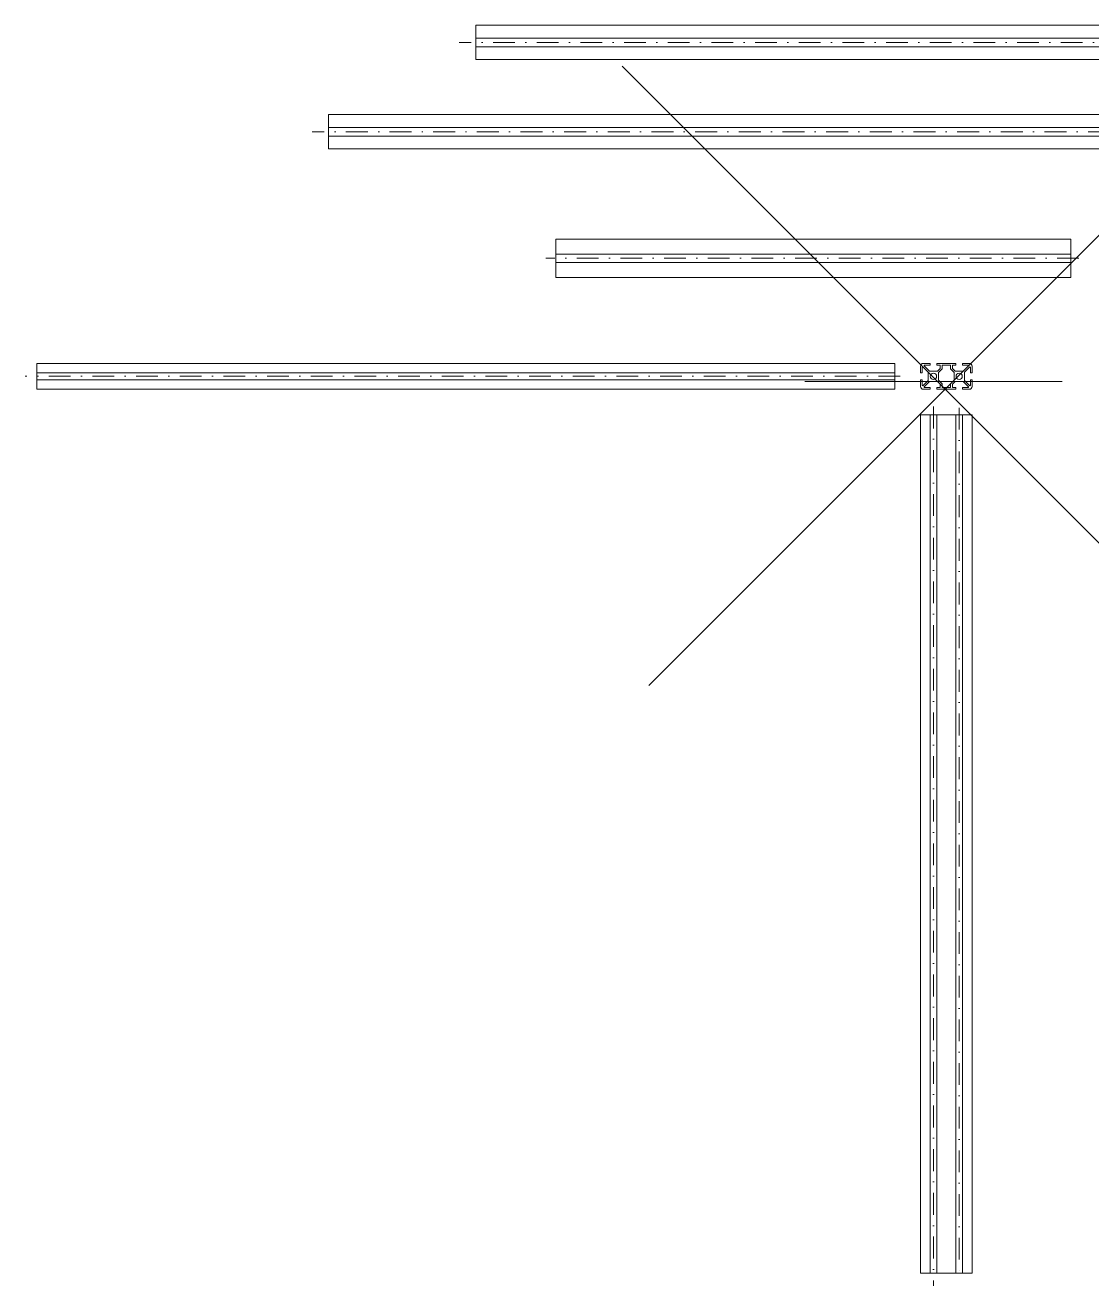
# Model space of a CAD drawing. Header units: millimetres. Extents: x 2736 to 6799, y 1900 to 4860.
# Drawn here: x 2736 to 3980, y 3325 to 4794 of the extents above; entities that cross this region are included whole.
import ezdxf

# ---------------------------------------------------------------- set-up
doc = ezdxf.new("R2010")
doc.units = ezdxf.units.MM
doc.linetypes.add('DASHDOTX2', pattern=[50.8, 25.4, -12.7, 0, -12.7])
for name, color, linetype, lineweight, true_color in [('axe', 1, 'DASHDOTX2', 0, 0xff0000), ('construction', 6, 'CONTINUOUS', 0, 0xff00ff), ('PROFILE_ALU_30x60', 7, 'CONTINUOUS', 0, 0x000000), ('PROFILE_ALU_40x120', 7, 'CONTINUOUS', 0, 0x000000), ('PROFILE_ALU_40x80', 7, 'CONTINUOUS', 0, 0x000000), ('PROFILE_ALU_45x90S', 7, 'CONTINUOUS', 0, 0x000000)]:
    doc.layers.add(name, color=color, linetype=linetype, lineweight=lineweight, true_color=true_color)

msp = doc.modelspace()

# ---------------------------------------------------------------- linework, layer by layer
at = {"layer": 'axe'}
for p, q in [((4274.3, 4774.1), (3242.3, 4774.1)), ((4102.6, 4670), (3070.6, 4670)), ((3964.6, 4522.5), (3343, 4522.5)), ((3756.3, 4385), (2736.3, 4385)), ((3795, 4349.7), (3795, 3325.4)), ((3825, 4348.3), (3825, 3332.5))]:
    msp.add_line(p, q, dxfattribs=at)
at = {"layer": 'construction'}
for p, q in [((4139.4, 4039.2), (3432.3, 4746.3)), ((4170.6, 4732), (3463.4, 4024.9)), ((3645, 4379), (3945, 4379))]:
    msp.add_line(p, q, dxfattribs=at)
at = {"layer": 'PROFILE_ALU_30x60'}
for p, q in [((3750, 4400), (2750, 4400)), ((2750, 4400), (2750, 4370)), ((3750, 4400), (3750, 4370)), ((3780, 4397), (3780, 4389.5)), ((3782, 4389.5), (3782, 4395.4)), ((3782.9, 4395.7), (3788.9, 4389.7)), ((3783, 4400), (3790.5, 4400)), ((3784.3, 4397.1), (3790.3, 4391.1)), ((3790.5, 4398), (3784.6, 4398)), ((3791, 4399.5), (3791, 4398.5)), ((3799, 4399.5), (3799, 4398.5)), ((3799.5, 4400), (3820.5, 4400)), ((3799.5, 4398), (3802.5, 4398)), ((3802.9, 4394.3), (3799.7, 4391.1)), ((3804.9, 4393.4), (3801.1, 4389.7)), ((3803, 4394.6), (3803, 4397.5)), ((3805, 4393.8), (3805, 4397.5)), ((3805.5, 4398), (3810, 4398)), ((3814.5, 4398), (3810, 4398)), ((3815, 4393.8), (3815, 4397.5)), ((3815.1, 4393.4), (3818.9, 4389.7)), ((3817, 4394.6), (3817, 4397.5)), ((3817.1, 4394.3), (3820.3, 4391.1)), ((3820.5, 4398), (3817.5, 4398)), ((3821, 4399.5), (3821, 4398.5)), ((3829, 4399.5), (3829, 4398.5)), ((3837, 4400), (3829.5, 4400)), ((3829.5, 4398), (3835.4, 4398)), ((3835.7, 4397.1), (3829.7, 4391.1)), ((3837.1, 4395.7), (3831.1, 4389.7)), ((3838, 4389.5), (3838, 4395.4)), ((3840, 4397), (3840, 4389.5)), ((3750, 4389), (2750, 4389)), ((3750, 4381), (2750, 4381)), ((3780, 4373), (3780, 4380.5)), ((3780.5, 4389), (3781.5, 4389)), ((3780.5, 4381), (3781.5, 4381)), ((3782, 4380.5), (3782, 4374.6)), ((3782.9, 4374.3), (3788.9, 4380.3)), ((3784.3, 4372.9), (3790.3, 4378.9)), ((3789, 4389.4), (3789, 4385)), ((3789, 4380.6), (3789, 4385)), ((3790.6, 4391), (3795, 4391)), ((3790.6, 4379), (3795, 4379)), ((3799.4, 4391), (3795, 4391)), ((3799.4, 4379), (3795, 4379)), ((3802.9, 4375.7), (3799.7, 4378.9)), ((3801, 4389.4), (3801, 4385)), ((3801, 4380.6), (3801, 4385)), ((3804.9, 4376.6), (3801.1, 4380.3)), ((3815.1, 4376.6), (3818.9, 4380.3)), ((3817.1, 4375.7), (3820.3, 4378.9)), ((3819, 4389.4), (3819, 4385)), ((3819, 4380.6), (3819, 4385)), ((3820.6, 4391), (3825, 4391)), ((3820.6, 4379), (3825, 4379)), ((3829.4, 4391), (3825, 4391)), ((3829.4, 4379), (3825, 4379)), ((3835.7, 4372.9), (3829.7, 4378.9)), ((3831, 4389.4), (3831, 4385)), ((3831, 4380.6), (3831, 4385)), ((3837.1, 4374.3), (3831.1, 4380.3)), ((3838, 4380.5), (3838, 4374.6)), ((3839.5, 4389), (3838.5, 4389)), ((3839.5, 4381), (3838.5, 4381)), ((3840, 4373), (3840, 4380.5)), ((3750, 4370), (2750, 4370)), ((3783, 4370), (3790.5, 4370)), ((3790.5, 4372), (3784.6, 4372)), ((3791, 4370.5), (3791, 4371.5)), ((3799, 4370.5), (3799, 4371.5)), ((3799.5, 4372), (3802.5, 4372)), ((3799.5, 4370), (3820.5, 4370)), ((3803, 4375.4), (3803, 4372.5)), ((3805, 4376.2), (3805, 4372.5)), ((3805.5, 4372), (3810, 4372)), ((3814.5, 4372), (3810, 4372)), ((3815, 4376.2), (3815, 4372.5)), ((3817, 4375.4), (3817, 4372.5)), ((3820.5, 4372), (3817.5, 4372)), ((3821, 4370.5), (3821, 4371.5)), ((3829, 4370.5), (3829, 4371.5)), ((3829.5, 4372), (3835.4, 4372)), ((3837, 4370), (3829.5, 4370)), ((3780, 4340), (3780, 3340)), ((3780, 4340), (3840, 4340)), ((3791, 4340), (3791, 3340)), ((3799, 4340), (3799, 3340)), ((3821, 4340), (3821, 3340)), ((3829, 4340), (3829, 3340)), ((3840, 4340), (3840, 3340)), ((3780, 3340), (3840, 3340))]:
    msp.add_line(p, q, dxfattribs=at)
for centre in [(3795, 4385), (3825, 4385)]:
    msp.add_circle(centre, 3.65, dxfattribs=at)
for centre, radius, start, end in [((3783, 4397), 3, 90, 180), ((3782.5, 4395.4), 0.5, 45, 180), ((3784.6, 4397.5), 0.5, 90, 225), ((3790.5, 4399.5), 0.5, 0, 90), ((3790.5, 4398.5), 0.5, 270, 0), ((3799.5, 4399.5), 0.5, 90, 180), ((3799.5, 4398.5), 0.5, 180, 270), ((3802.5, 4397.5), 0.5, 0, 90), ((3802.5, 4394.6), 0.5, 315, 0), ((3804.5, 4393.8), 0.5, 315, 0), ((3805.5, 4397.5), 0.5, 90, 180), ((3814.5, 4397.5), 0.5, 0, 90), ((3815.5, 4393.8), 0.5, 180, 225), ((3817.5, 4397.5), 0.5, 90, 180), ((3817.5, 4394.6), 0.5, 180, 225), ((3820.5, 4399.5), 0.5, 0, 90), ((3820.5, 4398.5), 0.5, 270, 0), ((3829.5, 4399.5), 0.5, 90, 180), ((3829.5, 4398.5), 0.5, 180, 270), ((3835.4, 4397.5), 0.5, 315, 90), ((3837, 4397), 3, 0, 90), ((3837.5, 4395.4), 0.5, 0, 135), ((3780.5, 4389.5), 0.5, 180, 270), ((3780.5, 4380.5), 0.5, 90, 180), ((3781.5, 4389.5), 0.5, 270, 0), ((3781.5, 4380.5), 0.5, 0, 90), ((3788.5, 4389.4), 0.5, 0, 45), ((3788.5, 4380.6), 0.5, 315, 0), ((3790.6, 4391.5), 0.5, 225, 270), ((3790.6, 4378.5), 0.5, 90, 135), ((3799.4, 4391.5), 0.5, 270, 315), ((3799.4, 4378.5), 0.5, 45, 90), ((3801.5, 4389.4), 0.5, 135, 180), ((3801.5, 4380.6), 0.5, 180, 225), ((3818.5, 4389.4), 0.5, 0, 45), ((3818.5, 4380.6), 0.5, 315, 0), ((3820.6, 4391.5), 0.5, 225, 270), ((3820.6, 4378.5), 0.5, 90, 135), ((3829.4, 4391.5), 0.5, 270, 315), ((3829.4, 4378.5), 0.5, 45, 90), ((3831.5, 4389.4), 0.5, 135, 180), ((3831.5, 4380.6), 0.5, 180, 225), ((3838.5, 4389.5), 0.5, 180, 270), ((3838.5, 4380.5), 0.5, 90, 180), ((3839.5, 4389.5), 0.5, 270, 0), ((3839.5, 4380.5), 0.5, 0, 90), ((3783, 4373), 3, 180, 270), ((3782.5, 4374.6), 0.5, 180, 315), ((3784.6, 4372.5), 0.5, 135, 270), ((3790.5, 4371.5), 0.5, 0, 90), ((3790.5, 4370.5), 0.5, 270, 0), ((3799.5, 4371.5), 0.5, 90, 180), ((3799.5, 4370.5), 0.5, 180, 270), ((3802.5, 4372.5), 0.5, 270, 0), ((3802.5, 4375.4), 0.5, 0, 45), ((3804.5, 4376.2), 0.5, 0, 45), ((3805.5, 4372.5), 0.5, 180, 270), ((3814.5, 4372.5), 0.5, 270, 0), ((3815.5, 4376.2), 0.5, 135, 180), ((3817.5, 4375.4), 0.5, 135, 180), ((3817.5, 4372.5), 0.5, 180, 270), ((3820.5, 4371.5), 0.5, 0, 90), ((3820.5, 4370.5), 0.5, 270, 0), ((3829.5, 4371.5), 0.5, 90, 180), ((3829.5, 4370.5), 0.5, 180, 270), ((3835.4, 4372.5), 0.5, 270, 45), ((3837, 4373), 3, 270, 0), ((3837.5, 4374.6), 0.5, 225, 0)]:
    msp.add_arc(centre, radius, start, end, dxfattribs=at)
at = {"layer": 'PROFILE_ALU_40x120'}
for p, q in [((3090, 4690), (3090, 4650)), ((4090, 4690), (3090, 4690)), ((4090, 4675), (3090, 4675)), ((4090, 4665), (3090, 4665)), ((4090, 4650), (3090, 4650))]:
    msp.add_line(p, q, dxfattribs=at)
at = {"layer": 'PROFILE_ALU_40x80'}
for p, q in [((3261.7, 4794.1), (3261.7, 4754.1)), ((4261.7, 4794.1), (3261.7, 4794.1)), ((4261.7, 4779.1), (3261.7, 4779.1)), ((4261.7, 4769.1), (3261.7, 4769.1)), ((4261.7, 4754.1), (3261.7, 4754.1))]:
    msp.add_line(p, q, dxfattribs=at)
at = {"layer": 'PROFILE_ALU_45x90S'}
for p, q in [((3355, 4545), (3355, 4500)), ((3955, 4545), (3355, 4545)), ((3955, 4545), (3955, 4500)), ((3955, 4527.5), (3355, 4527.5)), ((3955, 4517.5), (3355, 4517.5)), ((3955, 4500), (3355, 4500))]:
    msp.add_line(p, q, dxfattribs=at)

doc.saveas('drawing.dxf')
